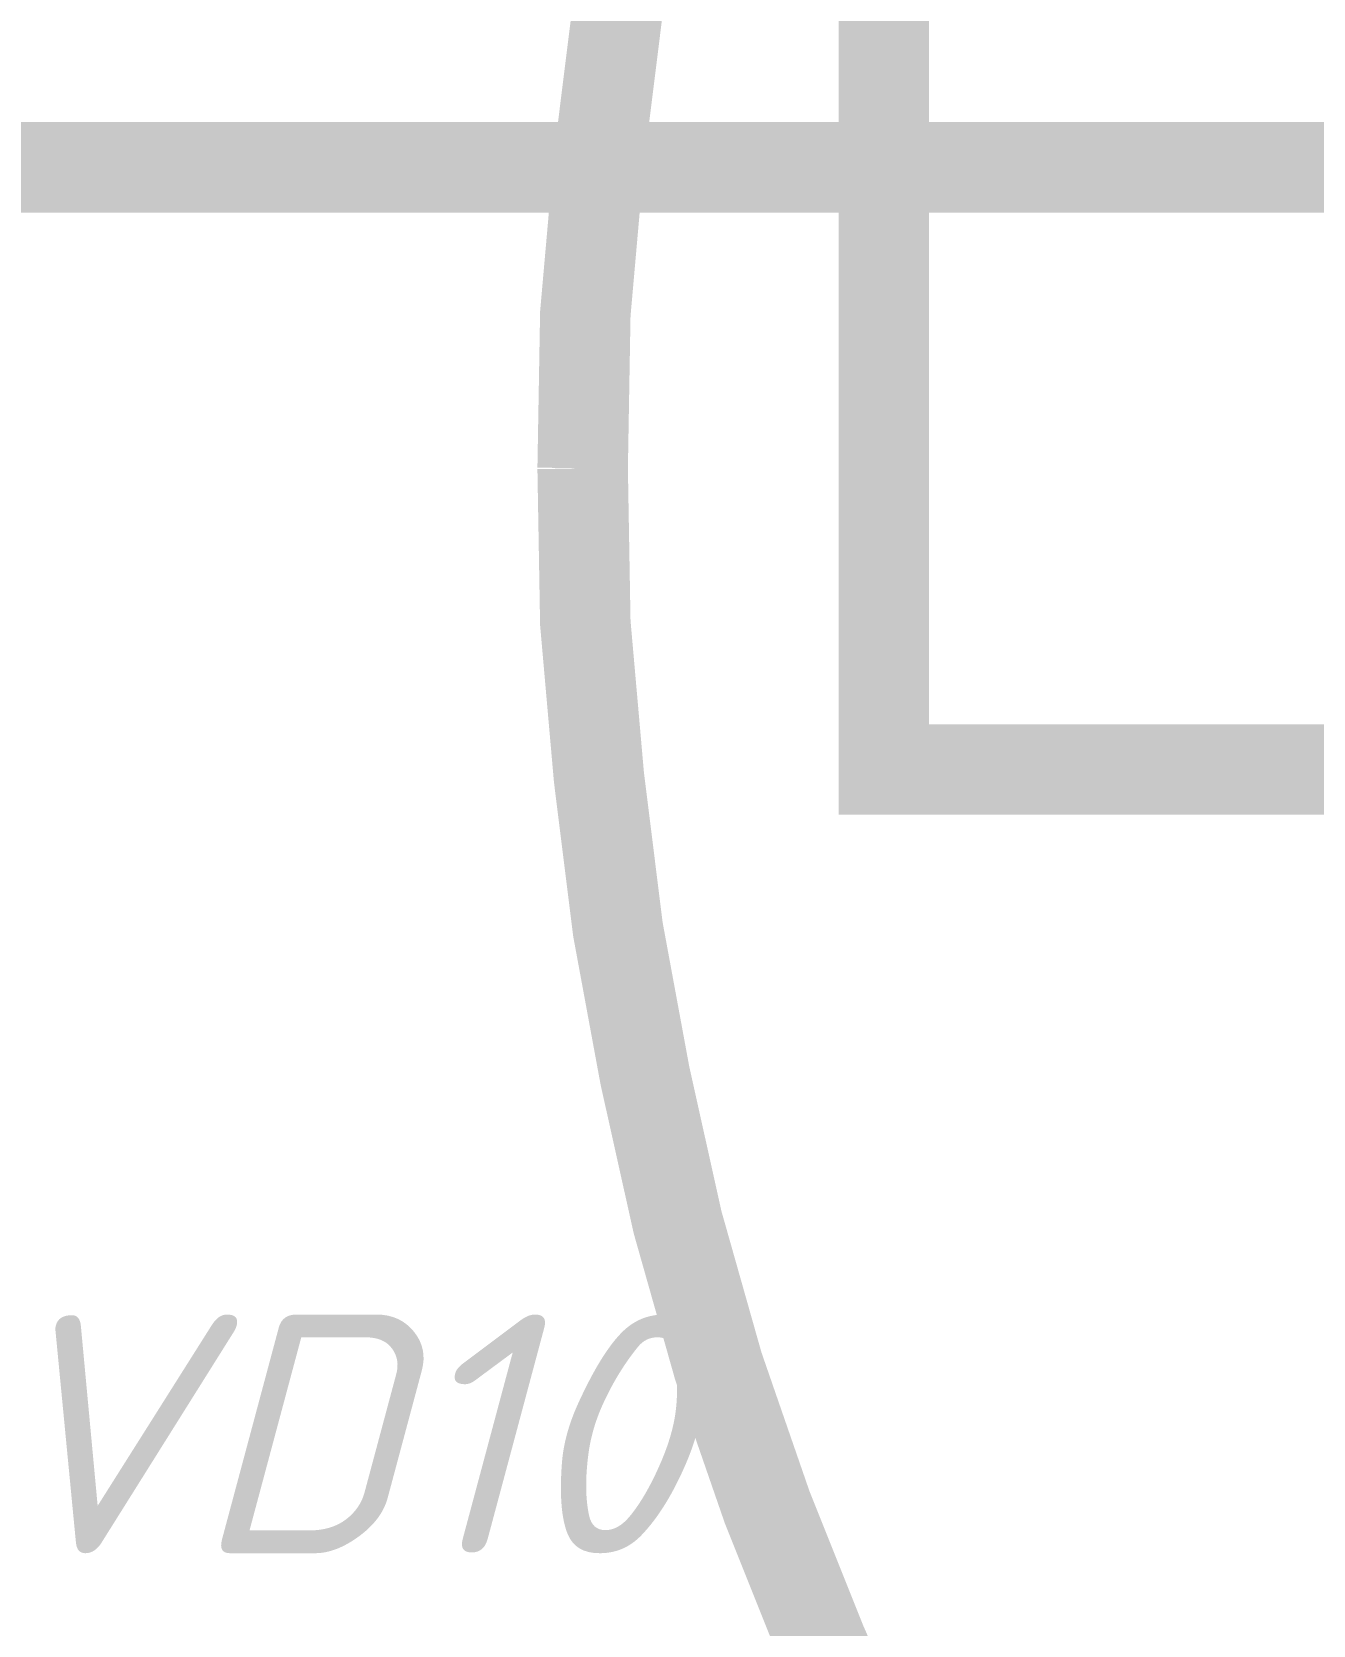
# Model space of a CAD drawing. Header units: inches. Extents: x 0 to 841, y 0 to 594.
# Drawn here: x 295.45 to 306.06, y 105.41 to 118.61 of the extents above; entities that cross this region are included whole.
import ezdxf

# ---------------------------------------------------------------- set-up
doc = ezdxf.new("R2010")
doc.units = ezdxf.units.IN
doc.layers.add('Sheet', color=255, linetype='Continuous')
doc.styles.get("Standard").update_dxf_attribs({"font": 'isocpeui.ttf'})

msp = doc.modelspace()

# ---------------------------------------------------------------- linework, layer by layer
at = {"layer": 'Sheet'}
for points in [[(300.014, 114.991, 0.749, 0.749, 0), (300.036, 116.271, 0.749, 0.749, 0), (300.149, 117.551, 0.749, 0.749, 0), (300.306, 118.809, 0.749, 0.749, 0), (300.53, 120.022, 0.749, 0.749, 0), (300.8, 121.235, 0.749, 0.749, 0), (301.137, 122.425, 0.749, 0.749, 0), (301.541, 123.593, 0.749, 0.749, 0), (301.99, 124.716, 0.749, 0.749, 0), (302.484, 125.839, 0.749, 0.749, 0), (303.023, 126.917, 0.749, 0.749, 0), (303.63, 127.95, 0.749, 0.749, 0), (304.281, 128.961, 0.749, 0.749, 0), (304.977, 129.949, 0.749, 0.749, 0), (305.718, 130.892, 0.749, 0.749, 0), (306.504, 131.79, 0.749, 0.749, 0)], [(306.504, 131.79, 0.749, 0.749, 0), (305.718, 130.892, 0.749, 0.749, 0), (304.977, 129.949, 0.749, 0.749, 0), (304.281, 128.961, 0.749, 0.749, 0), (303.63, 127.95, 0.749, 0.749, 0), (303.023, 126.917, 0.749, 0.749, 0), (302.484, 125.839, 0.749, 0.749, 0), (301.99, 124.716, 0.749, 0.749, 0), (301.541, 123.593, 0.749, 0.749, 0), (301.137, 122.425, 0.749, 0.749, 0), (300.8, 121.235, 0.749, 0.749, 0), (300.53, 120.022, 0.749, 0.749, 0), (300.306, 118.809, 0.749, 0.749, 0), (300.149, 117.551, 0.749, 0.749, 0), (300.036, 116.271, 0.749, 0.749, 0), (300.014, 114.991, 0.749, 0.749, 0)], [(307.515, 112.498, 0.749, 0.749, 0), (302.507, 112.498, 0.749, 0.749, 0), (302.507, 129.994, 0.749, 0.749, 0), (352.52, 129.994, 0.749, 0.749, 0), (352.52, 117.484, 0.749, 0.749, 0), (347.512, 117.484, 0.749, 0.749, 0)], [(307.515, 117.484, 0.749, 0.749, 0), (292.513, 117.484, 0.749, 0.749, 0)], [(306.504, 98.191, 0.749, 0.749, 0), (305.718, 99.09, 0.749, 0.749, 0), (304.977, 100.033, 0.749, 0.749, 0), (304.281, 101.021, 0.749, 0.749, 0), (303.63, 102.032, 0.749, 0.749, 0), (303.023, 103.065, 0.749, 0.749, 0), (302.484, 104.143, 0.749, 0.749, 0), (301.99, 105.266, 0.749, 0.749, 0), (301.541, 106.389, 0.749, 0.749, 0), (301.137, 107.557, 0.749, 0.749, 0), (300.8, 108.747, 0.749, 0.749, 0), (300.53, 109.96, 0.749, 0.749, 0), (300.306, 111.173, 0.749, 0.749, 0), (300.149, 112.431, 0.749, 0.749, 0), (300.036, 113.711, 0.749, 0.749, 0), (300.014, 114.991, 0.749, 0.749, 0)], [(300.014, 114.991, 0.749, 0.749, 0), (300.014, 114.991, 0.749, 0.749, 0)], [(300.014, 114.991, 0.749, 0.749, 0), (300.036, 113.711, 0.749, 0.749, 0), (300.149, 112.431, 0.749, 0.749, 0), (300.306, 111.173, 0.749, 0.749, 0), (300.53, 109.96, 0.749, 0.749, 0), (300.8, 108.747, 0.749, 0.749, 0), (301.137, 107.557, 0.749, 0.749, 0), (301.541, 106.389, 0.749, 0.749, 0), (301.99, 105.266, 0.749, 0.749, 0), (302.484, 104.143, 0.749, 0.749, 0), (303.023, 103.065, 0.749, 0.749, 0), (303.63, 102.032, 0.749, 0.749, 0), (304.281, 101.021, 0.749, 0.749, 0), (304.977, 100.033, 0.749, 0.749, 0), (305.718, 99.09, 0.749, 0.749, 0), (306.504, 98.191, 0.749, 0.749, 0)]]:
    msp.add_lwpolyline(points, format="xyseb", dxfattribs=at)

# ---------------------------------------------------------------- texts
msp.add_text('VD10', height=1.9764, dxfattribs=at).set_placement((295.006, 106.007))

doc.saveas('drawing.dxf')
